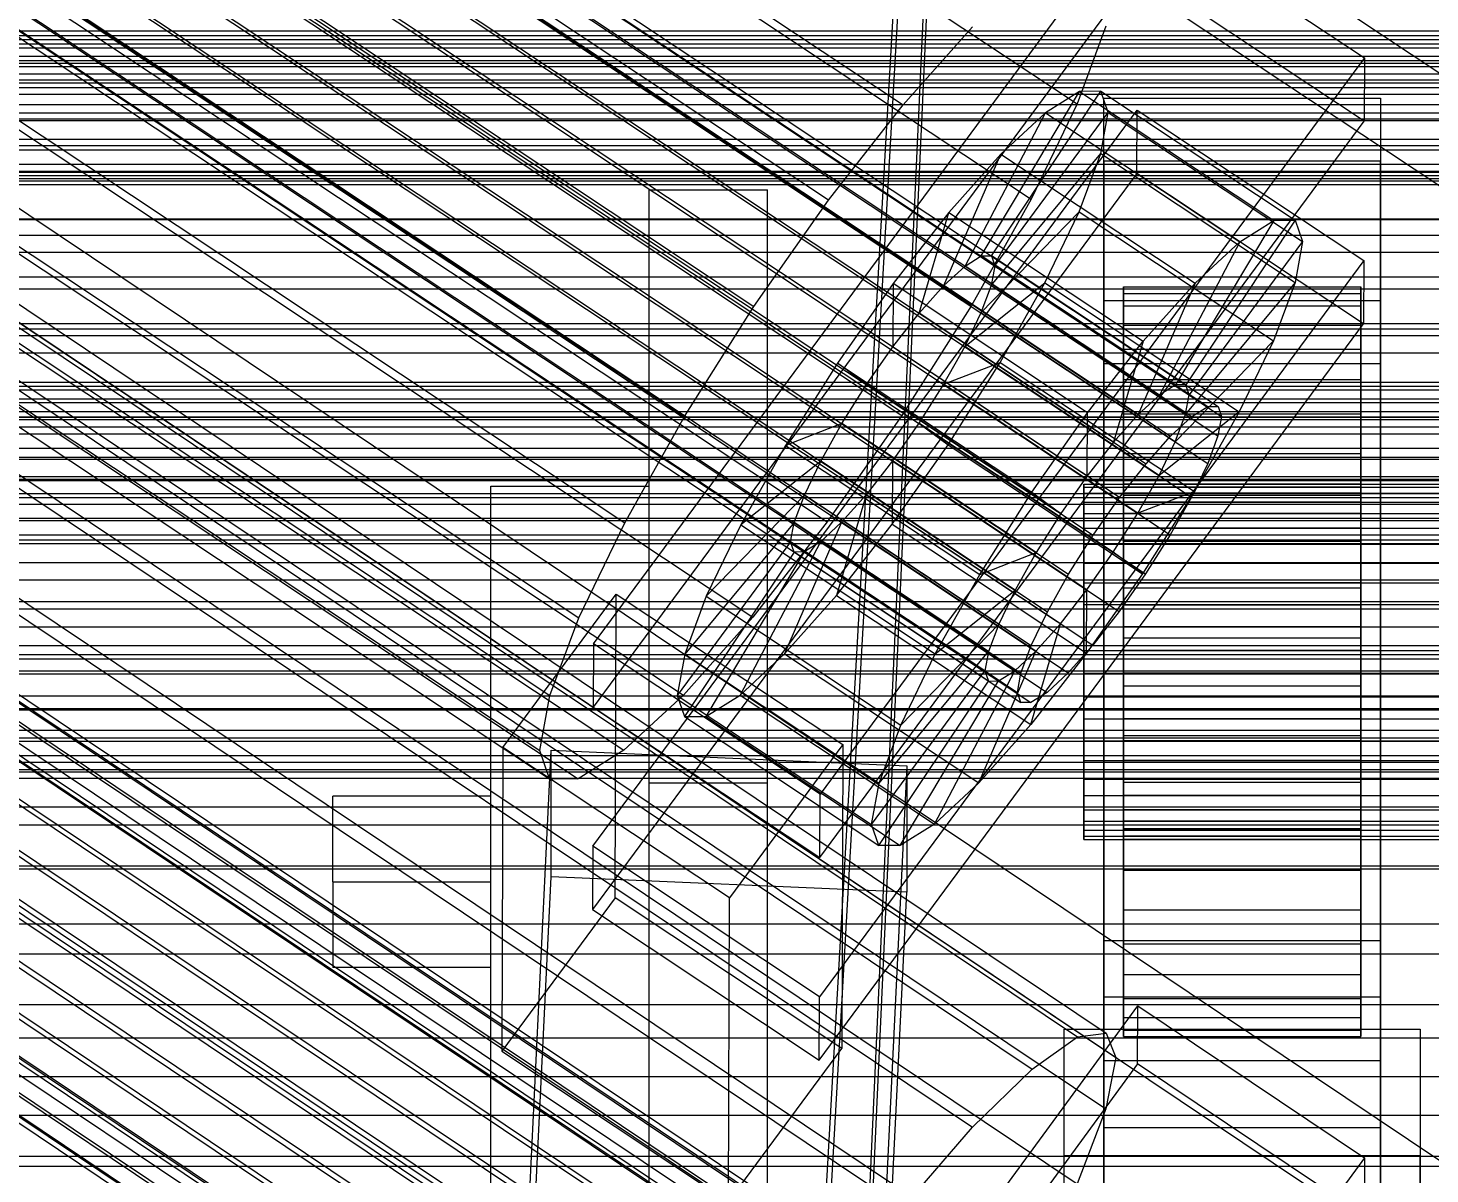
# Model space of a CAD drawing. Header units: millimetres. Extents: x -1970 to 34302, y -65268 to 6837.
# Drawn here: x -201.4 to -130.5, y -35108.3 to -35050.3 of the extents above; entities that cross this region are included whole.
import ezdxf

# ---------------------------------------------------------------- set-up
doc = ezdxf.new("R2010")
doc.units = ezdxf.units.MM
for name, color, linetype, lineweight in [('COTAS_P', 1, 'Continuous', 0), ('frontal_C01', 7, 'Continuous', 0), ('frontal_C02', 7, 'Continuous', 0), ('frontal_C07', 7, 'Continuous', 0), ('frontal_mezcladora', 7, 'Continuous', 0), ('frontal_mix-C02', 7, 'Continuous', 0)]:
    doc.layers.add(name, color=color, linetype=linetype, lineweight=lineweight)
doc.dimstyles.new('R19_100', dxfattribs={"dimtxt": 250, "dimasz": 150, "dimexe": 150, "dimexo": 80, "dimgap": 100, "dimtad": 1, "dimtih": 1, "dimtoh": 1, "dimdsep": 46, "dimcen": 0.09, "dimadec": 0, "dimazin": 0, "dimtfac": 1, "dimtdec": 4, "dimtofl": 0, "dimtmove": 0, "dimatfit": 3, "dimfxl": 1, "dimtolj": 1, "dimtzin": 0, "dimarcsym": 0})

# ---------------------------------------------------------------- blocks, each defined once
blk = doc.blocks.new('*D42')
at = {"layer": 'COTAS_P', "color": 0, "lineweight": -2, "transparency": 16777216}
for p, q in [((-724, -34900), (46, -34900)), ((-104, -35850), (-104, -35050)), ((-724, -36000), (46, -36000))]:
    blk.add_line(p, q, dxfattribs=at)
at = {"layer": 'COTAS_P', "color": 0, "transparency": 16777216}
for points in [[(-129, -35050), (-79, -35050), (-104, -34900)], [(-129, -35850), (-79, -35850), (-104, -36000)]]:
    blk.add_solid(points, dxfattribs=at)
at = {"layer": 'Defpoints', "color": 0, "transparency": 16777216}
for p in [(-804, -34900), (-104, -34900), (-804, -36000)]:
    blk.add_point(p, dxfattribs=at)

msp = doc.modelspace()

# ---------------------------------------------------------------- linework, layer by layer
at = {"layer": 'frontal_C01'}
for p, q in [((-355.53, -34927.555), (-141.731, -35069.46)), ((-355.017, -34927.553), (-141.218, -35069.457)), ((-356.348, -34928.068), (-142.549, -35069.973)), ((-354.844, -34928.061), (-141.045, -35069.965)), ((-357.415, -34929.056), (-143.617, -35070.961)), ((-355.022, -34929.044), (-141.224, -35070.949)), ((-358.659, -34930.452), (-144.861, -35072.357)), ((-355.541, -34930.437), (-141.742, -35072.341)), ((-341.461, -34931.874), (-157.152, -35054.205)), ((-332.659, -34931.83), (-148.35, -35054.162)), ((-146.196, -35074.066), (-359.995, -34932.161)), ((-356.363, -34932.143), (-142.565, -35074.048)), ((-361.332, -34934.067), (-147.533, -35075.971)), ((-357.434, -34934.047), (-143.635, -35075.952)), ((-362.578, -34936.039), (-148.779, -35077.943)), ((-358.68, -34936.019), (-144.881, -35077.924)), ((-160.922, -35059.028), (-345.231, -34936.697)), ((-334.981, -34936.646), (-150.672, -35058.977)), ((-363.648, -34937.943), (-149.85, -35079.847)), ((-360.017, -34937.925), (-146.218, -35079.829)), ((-364.471, -34939.649), (-150.672, -35081.553)), ((-361.352, -34939.634), (-147.554, -35081.538)), ((-364.989, -34941.042), (-151.191, -35082.946)), ((-362.596, -34941.03), (-148.798, -35082.934)), ((-365.168, -34942.025), (-151.369, -35083.93)), ((-364.995, -34942.533), (-151.196, -35084.438)), ((-364.482, -34942.531), (-150.683, -35084.435)), ((-363.664, -34942.018), (-149.865, -35083.922)), ((-349.002, -34942.074), (-164.693, -35064.406)), ((-338.003, -34942.02), (-153.694, -35064.351)), ((-352.519, -34947.639), (-168.21, -35069.971)), ((-341.52, -34947.585), (-157.211, -35069.916)), ((-355.541, -34953.013), (-171.232, -35075.344)), ((-345.291, -34952.962), (-160.982, -35075.293)), ((-357.863, -34957.829), (-173.554, -35080.16)), ((-349.061, -34957.785), (-164.752, -35080.116)), ((-359.326, -34961.759), (-175.016, -35084.09)), ((-352.572, -34961.725), (-168.263, -35084.057)), ((-359.83, -34964.535), (-175.521, -35086.867)), ((-355.584, -34964.514), (-171.275, -35086.845)), ((-359.341, -34965.968), (-175.032, -35088.3)), ((-357.893, -34965.961), (-173.584, -35088.293)), ((-130, -35052.625), (-228.298, -34987.381)), ((-228.298, -34993.069), (-130, -35058.312)), ((-172.809, -35081.464), (-145.277, -35044.225)), ((-145.277, -35044.225), (-133.809, -35051.836)), ((-145.289, -35047.426), (-172.821, -35084.665)), ((-133.821, -35055.038), (-145.289, -35047.426)), ((-157.152, -35054.205), (-153.641, -35050.265)), ((-146.887, -35050.232), (-148.35, -35054.162)), ((-133.809, -35051.836), (-161.341, -35089.075)), ((-133.809, -35051.836), (-133.821, -35055.038)), ((-153.199, -35061.848), (-148.226, -35053.528)), ((-152.686, -35061.845), (-147.143, -35053.523)), ((-148.226, -35053.528), (-149.953, -35054.611)), ((-147.143, -35053.523), (-148.226, -35053.528)), ((-148.226, -35053.528), (-138.396, -35060.053)), ((-147.143, -35053.523), (-137.313, -35060.047)), ((-146.777, -35054.595), (-147.143, -35053.523)), ((-147, -35057.064), (-147, -35053.862)), ((-147, -35053.862), (-133, -35053.862)), ((-147, -35099.336), (-147, -35053.862)), ((-133, -35053.862), (-133, -35057.064)), ((-133, -35053.862), (-133, -35099.336)), ((-172.847, -35091.709), (-145.315, -35054.47)), ((-160.922, -35059.028), (-157.152, -35054.205)), ((-154.017, -35062.361), (-149.953, -35054.611)), ((-152.513, -35062.353), (-146.777, -35054.595)), ((-149.953, -35054.611), (-152.207, -35056.697)), ((-148.35, -35054.162), (-150.672, -35058.977)), ((-149.953, -35054.611), (-140.123, -35061.135)), ((-147.155, -35056.672), (-146.777, -35054.595)), ((-146.777, -35054.595), (-136.948, -35061.12)), ((-145.327, -35057.672), (-145.315, -35054.47)), ((-145.315, -35054.47), (-133.847, -35062.082)), ((-161.353, -35092.277), (-133.821, -35055.038)), ((-155.085, -35063.349), (-152.207, -35056.697)), ((-152.207, -35056.697), (-154.833, -35059.645)), ((-152.692, -35063.337), (-147.155, -35056.672)), ((-152.207, -35056.697), (-142.377, -35063.221)), ((-148.249, -35059.612), (-147.155, -35056.672)), ((-147.155, -35056.672), (-137.325, -35063.196)), ((-133, -35057.064), (-147, -35057.064)), ((-147, -35057.064), (-147, -35102.537)), ((-133, -35102.537), (-133, -35057.064)), ((-145.327, -35057.672), (-172.859, -35094.911)), ((-133.859, -35065.284), (-145.327, -35057.672)), ((-150.672, -35058.977), (-153.694, -35064.351)), ((-164.693, -35064.406), (-160.922, -35059.028)), ((-154.833, -35059.645), (-157.653, -35063.252)), ((-156.329, -35064.745), (-154.833, -35059.645)), ((-154.833, -35059.645), (-145.003, -35066.169)), ((-153.21, -35064.73), (-148.249, -35059.612)), ((-149.985, -35063.214), (-148.249, -35059.612)), ((-148.249, -35059.612), (-138.419, -35066.136)), ((-138.396, -35060.053), (-143.369, -35068.372)), ((-137.313, -35060.047), (-142.856, -35068.37)), ((-140.123, -35061.135), (-138.396, -35060.053)), ((-138.396, -35060.053), (-137.313, -35060.047)), ((-137.313, -35060.047), (-136.948, -35061.12)), ((-140.123, -35061.135), (-144.188, -35068.885)), ((-136.948, -35061.12), (-142.683, -35068.878)), ((-142.377, -35063.221), (-140.123, -35061.135)), ((-136.948, -35061.12), (-137.325, -35063.196)), ((-133.847, -35062.082), (-161.379, -35099.321)), ((-155.085, -35063.349), (-154.017, -35062.361)), ((-154.017, -35062.361), (-153.199, -35061.848)), ((-144.188, -35068.885), (-154.017, -35062.361)), ((-153.199, -35061.848), (-152.686, -35061.845)), ((-143.369, -35068.372), (-153.199, -35061.848)), ((-152.513, -35062.353), (-152.692, -35063.337)), ((-142.856, -35068.37), (-152.686, -35061.845)), ((-152.686, -35061.845), (-152.513, -35062.353)), ((-142.683, -35068.878), (-152.513, -35062.353)), ((-133.847, -35062.082), (-133.859, -35065.284)), ((-157.653, -35063.252), (-160.474, -35067.275)), ((-157.653, -35063.252), (-157.665, -35066.454)), ((-147.823, -35069.777), (-157.653, -35063.252)), ((-154.033, -35066.436), (-149.985, -35063.214)), ((-152.246, -35067.234), (-149.985, -35063.214)), ((-149.985, -35063.214), (-140.156, -35069.738)), ((-142.377, -35063.221), (-145.255, -35069.873)), ((-145.003, -35066.169), (-142.377, -35063.221)), ((-137.325, -35063.196), (-142.862, -35069.861)), ((-137.325, -35063.196), (-138.419, -35066.136)), ((-156.329, -35064.745), (-155.085, -35063.349)), ((-145.255, -35069.873), (-155.085, -35063.349)), ((-152.692, -35063.337), (-153.21, -35064.73)), ((-142.862, -35069.861), (-152.692, -35063.337)), ((-146, -35073.394), (-146, -35063.414)), ((-146, -35063.414), (-146, -35063.745)), ((-146, -35063.414), (-134, -35063.414)), ((-146, -35064.375), (-146, -35063.414)), ((-146, -35073.55), (-146, -35063.745)), ((-146, -35063.745), (-146, -35065.346)), ((-146, -35063.745), (-134, -35063.745)), ((-134, -35063.745), (-134, -35063.414)), ((-134, -35063.414), (-134, -35073.394)), ((-134, -35063.414), (-134, -35064.375)), ((-134, -35065.346), (-134, -35063.745)), ((-134, -35063.745), (-134, -35073.55)), ((-168.21, -35069.971), (-164.693, -35064.406)), ((-153.694, -35064.351), (-157.211, -35069.916)), ((-147, -35067.31), (-147, -35064.108)), ((-147, -35064.108), (-133, -35064.108)), ((-147, -35109.581), (-147, -35064.108)), ((-146, -35073.849), (-146, -35064.375)), ((-146, -35064.375), (-134, -35064.375)), ((-146, -35066.563), (-146, -35064.375)), ((-134, -35064.375), (-134, -35073.849)), ((-134, -35064.375), (-134, -35066.563)), ((-133, -35064.108), (-133, -35067.31)), ((-133, -35064.108), (-133, -35109.581)), ((-161.391, -35102.523), (-133.859, -35065.284)), ((-157.665, -35066.454), (-156.329, -35064.745)), ((-146.499, -35071.269), (-156.329, -35064.745)), ((-153.21, -35064.73), (-154.033, -35066.436)), ((-143.38, -35071.254), (-153.21, -35064.73)), ((-146, -35074.309), (-146, -35065.346)), ((-146, -35065.346), (-146, -35068.107)), ((-146, -35065.346), (-134, -35065.346)), ((-134, -35068.107), (-134, -35065.346)), ((-134, -35065.346), (-134, -35074.309)), ((-159.001, -35068.359), (-157.665, -35066.454)), ((-157.665, -35066.454), (-147.835, -35072.978)), ((-154.033, -35066.436), (-155.103, -35068.34)), ((-144.203, -35072.96), (-154.033, -35066.436)), ((-147.823, -35069.777), (-145.003, -35066.169)), ((-145.003, -35066.169), (-146.499, -35071.269)), ((-146, -35074.885), (-146, -35066.563)), ((-146, -35066.563), (-134, -35066.563)), ((-146, -35069.829), (-146, -35066.563)), ((-138.419, -35066.136), (-143.38, -35071.254)), ((-138.419, -35066.136), (-140.156, -35069.738)), ((-134, -35066.563), (-134, -35074.885)), ((-134, -35066.563), (-134, -35069.829)), ((-160.474, -35067.275), (-163.105, -35071.438)), ((-159.001, -35068.359), (-160.474, -35067.275)), ((-160.474, -35067.275), (-150.644, -35073.799)), ((-155.103, -35068.34), (-152.246, -35067.234)), ((-154.877, -35071.397), (-152.246, -35067.234)), ((-152.246, -35067.234), (-142.416, -35073.758)), ((-133, -35067.31), (-147, -35067.31)), ((-147, -35067.31), (-147, -35112.783)), ((-133, -35112.783), (-133, -35067.31)), ((-146, -35075.617), (-146, -35068.107)), ((-146, -35068.107), (-146, -35071.84)), ((-146, -35068.107), (-134, -35068.107)), ((-134, -35071.84), (-134, -35068.107)), ((-134, -35068.107), (-134, -35075.617)), ((-160.247, -35070.331), (-159.001, -35068.359)), ((-149.171, -35074.884), (-159.001, -35068.359)), ((-155.103, -35068.34), (-156.35, -35070.312)), ((-145.274, -35074.864), (-155.103, -35068.34)), ((-144.188, -35068.885), (-145.255, -35069.873)), ((-143.369, -35068.372), (-144.188, -35068.885)), ((-142.856, -35068.37), (-143.369, -35068.372)), ((-142.862, -35069.861), (-142.683, -35068.878)), ((-142.683, -35068.878), (-142.856, -35068.37)), ((-142.549, -35069.973), (-141.731, -35069.46)), ((-141.731, -35069.46), (-141.218, -35069.457)), ((-141.218, -35069.457), (-141.045, -35069.965)), ((-171.232, -35075.344), (-168.21, -35069.971)), ((-160.247, -35070.331), (-163.105, -35071.438)), ((-161.318, -35072.235), (-160.247, -35070.331)), ((-157.211, -35069.916), (-160.982, -35075.293)), ((-150.417, -35076.856), (-160.247, -35070.331)), ((-156.35, -35070.312), (-157.686, -35072.217)), ((-156.35, -35070.312), (-154.877, -35071.397)), ((-146.52, -35076.836), (-156.35, -35070.312)), ((-150.644, -35073.799), (-147.823, -35069.777)), ((-147.835, -35072.978), (-147.823, -35069.777)), ((-145.255, -35069.873), (-146.499, -35071.269)), ((-146, -35076.432), (-146, -35069.829)), ((-146, -35069.829), (-134, -35069.829)), ((-146, -35073.949), (-146, -35069.829)), ((-140.156, -35069.738), (-144.203, -35072.96)), ((-143.617, -35070.961), (-142.549, -35069.973)), ((-143.38, -35071.254), (-142.862, -35069.861)), ((-140.156, -35069.738), (-142.416, -35073.758)), ((-141.045, -35069.965), (-141.224, -35070.949)), ((-134, -35069.829), (-134, -35076.432)), ((-134, -35069.829), (-134, -35073.949)), ((-144.861, -35072.357), (-143.617, -35070.961)), ((-141.224, -35070.949), (-141.742, -35072.341)), ((-163.105, -35071.438), (-165.365, -35075.457)), ((-163.105, -35071.438), (-153.275, -35077.962)), ((-157.698, -35075.419), (-154.877, -35071.397)), ((-154.877, -35071.397), (-145.047, -35077.921)), ((-146.499, -35071.269), (-147.835, -35072.978)), ((-144.203, -35072.96), (-143.38, -35071.254)), ((-161.318, -35072.235), (-165.365, -35075.457)), ((-162.14, -35073.942), (-161.318, -35072.235)), ((-151.488, -35078.76), (-161.318, -35072.235)), ((-157.686, -35072.217), (-159.022, -35073.926)), ((-157.686, -35072.217), (-157.698, -35075.419)), ((-147.856, -35078.742), (-157.686, -35072.217)), ((-146.196, -35074.066), (-144.861, -35072.357)), ((-146, -35077.385), (-146, -35071.84)), ((-146, -35071.84), (-146, -35076.292)), ((-146, -35071.84), (-134, -35071.84)), ((-141.742, -35072.341), (-142.565, -35074.048)), ((-134, -35076.292), (-134, -35071.84)), ((-134, -35071.84), (-134, -35077.385)), ((-147.835, -35072.978), (-149.171, -35074.884)), ((-145.274, -35074.864), (-144.203, -35072.96)), ((-153.275, -35077.962), (-150.644, -35073.799)), ((-150.644, -35073.799), (-149.171, -35074.884)), ((-148, -35073.849), (-148, -35073.394)), ((-148, -35073.394), (-148, -35073.55)), ((-148, -35073.394), (148, -35073.394)), ((-148, -35073.55), (-148, -35074.309)), ((-148, -35073.55), (148, -35073.55)), ((-148, -35074.885), (-148, -35073.849)), ((-148, -35073.849), (148, -35073.849)), ((-146, -35073.55), (-146, -35073.394)), ((-134, -35073.394), (-146, -35073.394)), ((-146, -35073.394), (-146, -35073.849)), ((-146, -35074.309), (-146, -35073.55)), ((-134, -35073.55), (-146, -35073.55)), ((-134, -35073.849), (-146, -35073.849)), ((-146, -35073.849), (-146, -35074.885)), ((-142.416, -35073.758), (-145.274, -35074.864)), ((-142.416, -35073.758), (-145.047, -35077.921)), ((-134, -35073.394), (-134, -35073.55)), ((-134, -35073.849), (-134, -35073.394)), ((-134, -35073.55), (-134, -35074.309)), ((-134, -35074.885), (-134, -35073.849)), ((-162.14, -35073.942), (-167.102, -35079.06)), ((-162.659, -35075.334), (-162.14, -35073.942)), ((-152.311, -35080.466), (-162.14, -35073.942)), ((-159.022, -35073.926), (-160.518, -35079.027)), ((-159.022, -35073.926), (-160.266, -35075.322)), ((-149.192, -35080.451), (-159.022, -35073.926)), ((-148, -35074.309), (-148, -35075.617)), ((-148, -35074.309), (148, -35074.309)), ((-147.533, -35075.971), (-146.196, -35074.066)), ((-146, -35078.384), (-146, -35073.949)), ((-146, -35073.949), (-134, -35073.949)), ((-146, -35078.644), (-146, -35073.949)), ((-146, -35075.617), (-146, -35074.309)), ((-134, -35074.309), (-146, -35074.309)), ((-142.565, -35074.048), (-143.635, -35075.952)), ((-134, -35073.949), (-134, -35078.384)), ((-134, -35073.949), (-134, -35078.644)), ((-134, -35074.309), (-134, -35075.617)), ((-160.982, -35075.293), (-164.752, -35080.116)), ((-149.171, -35074.884), (-150.417, -35076.856)), ((-148, -35076.432), (-148, -35074.885)), ((-148, -35074.885), (148, -35074.885)), ((-146.52, -35076.836), (-145.274, -35074.864)), ((-134, -35074.885), (-146, -35074.885)), ((-146, -35074.885), (-146, -35076.432)), ((-134, -35076.432), (-134, -35074.885)), ((-173.554, -35080.16), (-171.232, -35075.344)), ((-162.659, -35075.334), (-168.196, -35081.999)), ((-165.365, -35075.457), (-167.102, -35079.06)), ((-165.365, -35075.457), (-155.535, -35081.982)), ((-160.266, -35075.322), (-163.144, -35081.974)), ((-162.837, -35076.318), (-162.659, -35075.334)), ((-152.829, -35081.859), (-162.659, -35075.334)), ((-160.266, -35075.322), (-161.333, -35076.31)), ((-160.518, -35079.027), (-157.698, -35075.419)), ((-150.436, -35081.847), (-160.266, -35075.322)), ((-157.698, -35075.419), (-147.868, -35081.943)), ((-148.779, -35077.943), (-147.533, -35075.971)), ((-148, -35075.617), (-148, -35077.385)), ((-148, -35075.617), (148, -35075.617)), ((-146, -35077.385), (-146, -35075.617)), ((-134, -35075.617), (-146, -35075.617)), ((-143.635, -35075.952), (-144.881, -35077.924)), ((-134, -35075.617), (-134, -35077.385)), ((-162.837, -35076.318), (-168.573, -35084.076)), ((-161.333, -35076.31), (-165.397, -35084.06)), ((-162.664, -35076.826), (-162.837, -35076.318)), ((-153.008, -35082.842), (-162.837, -35076.318)), ((-161.333, -35076.31), (-162.151, -35076.823)), ((-151.503, -35082.835), (-161.333, -35076.31)), ((-148, -35078.384), (-148, -35076.432)), ((-148, -35076.432), (148, -35076.432)), ((-146, -35076.292), (-146, -35079.494)), ((-134, -35076.292), (-146, -35076.292)), ((-146, -35076.292), (-146, -35081.158)), ((-134, -35076.432), (-146, -35076.432)), ((-146, -35076.432), (-146, -35078.384)), ((-134, -35079.494), (-134, -35076.292)), ((-134, -35081.158), (-134, -35076.292)), ((-134, -35078.384), (-134, -35076.432)), ((-162.664, -35076.826), (-168.208, -35085.148)), ((-162.151, -35076.823), (-167.125, -35085.143)), ((-162.151, -35076.823), (-162.664, -35076.826)), ((-152.835, -35083.35), (-162.664, -35076.826)), ((-152.321, -35083.348), (-162.151, -35076.823)), ((-153.275, -35077.962), (-150.417, -35076.856)), ((-150.417, -35076.856), (-151.488, -35078.76)), ((-148, -35077.385), (-148, -35079.494)), ((-148, -35077.385), (148, -35077.385)), ((-147.856, -35078.742), (-146.52, -35076.836)), ((-145.047, -35077.921), (-146.52, -35076.836)), ((-146, -35079.494), (-146, -35077.385)), ((-134, -35077.385), (-146, -35077.385)), ((-134, -35077.385), (-134, -35079.494)), ((-155.535, -35081.982), (-153.275, -35077.962)), ((-149.85, -35079.847), (-148.779, -35077.943)), ((-145.047, -35077.921), (-147.868, -35081.943)), ((-144.881, -35077.924), (-146.218, -35079.829)), ((-155.535, -35081.982), (-151.488, -35078.76)), ((-151.488, -35078.76), (-152.311, -35080.466)), ((-149.192, -35080.451), (-147.856, -35078.742)), ((-148, -35080.608), (-148, -35078.384)), ((-148, -35078.384), (148, -35078.384)), ((-147.868, -35081.943), (-147.856, -35078.742)), ((-134, -35078.384), (-146, -35078.384)), ((-146, -35078.384), (-146, -35080.608)), ((-146, -35080.608), (-146, -35078.644)), ((-146, -35078.644), (-134, -35078.644)), ((-146, -35083.593), (-146, -35078.644)), ((-134, -35080.608), (-134, -35078.384)), ((-134, -35078.644), (-134, -35080.608)), ((-134, -35078.644), (-134, -35083.593)), ((-177.394, -35086.71), (-171.658, -35078.951)), ((-171.715, -35094.32), (-171.658, -35078.951)), ((-171.658, -35078.951), (-160.19, -35086.563)), ((-167.102, -35079.06), (-168.196, -35081.999)), ((-167.102, -35079.06), (-157.272, -35085.584)), ((-163.144, -35081.974), (-160.518, -35079.027)), ((-160.518, -35079.027), (-150.688, -35085.551)), ((-148, -35079.494), (-148, -35081.799)), ((148, -35079.494), (-148, -35079.494)), ((-146, -35079.494), (-134, -35079.494)), ((-146, -35081.799), (-146, -35079.494)), ((-134, -35079.494), (-134, -35081.799)), ((-175.016, -35084.09), (-173.554, -35080.16)), ((-164.752, -35080.116), (-168.263, -35084.057)), ((-150.672, -35081.553), (-149.85, -35079.847)), ((-146.218, -35079.829), (-147.554, -35081.538)), ((-157.272, -35085.584), (-152.311, -35080.466)), ((-152.311, -35080.466), (-152.829, -35081.859)), ((-150.688, -35085.551), (-149.192, -35080.451)), ((-150.436, -35081.847), (-149.192, -35080.451)), ((-148, -35082.952), (-148, -35080.608)), ((-148, -35080.608), (148, -35080.608)), ((-134, -35080.608), (-146, -35080.608)), ((-146, -35080.608), (-146, -35082.952)), ((-134, -35082.952), (-134, -35080.608)), ((-172.809, -35081.464), (-172.821, -35084.665)), ((-161.341, -35089.075), (-172.809, -35081.464)), ((-151.191, -35082.946), (-150.672, -35081.553)), ((-147.554, -35081.538), (-148.798, -35082.934)), ((-146, -35081.799), (-146, -35081.158)), ((-146, -35081.158), (-146, -35086.107)), ((-146, -35081.158), (-134, -35081.158)), ((-134, -35086.107), (-134, -35081.158)), ((-134, -35081.158), (-134, -35081.799)), ((-168.196, -35081.999), (-168.573, -35084.076)), ((-168.196, -35081.999), (-158.366, -35088.524)), ((-165.397, -35084.06), (-163.144, -35081.974)), ((-163.144, -35081.974), (-153.314, -35088.499)), ((-158.366, -35088.524), (-152.829, -35081.859)), ((-157.272, -35085.584), (-155.535, -35081.982)), ((-153.314, -35088.499), (-150.436, -35081.847)), ((-152.829, -35081.859), (-153.008, -35082.842)), ((-151.503, -35082.835), (-150.436, -35081.847)), ((-147.868, -35081.943), (-150.688, -35085.551)), ((-148, -35081.799), (-148, -35084.143)), ((-148, -35081.799), (148, -35081.799)), ((-146, -35084.143), (-146, -35081.799)), ((-134, -35081.799), (-146, -35081.799)), ((-134, -35081.799), (-134, -35084.143)), ((-158.743, -35090.6), (-153.008, -35082.842)), ((-155.567, -35090.585), (-151.503, -35082.835)), ((-153.008, -35082.842), (-152.835, -35083.35)), ((-152.321, -35083.348), (-151.503, -35082.835)), ((-151.369, -35083.93), (-151.191, -35082.946)), ((-148.798, -35082.934), (-149.865, -35083.922)), ((-148, -35085.257), (-148, -35082.952)), ((-148, -35082.952), (148, -35082.952)), ((-146, -35082.952), (-146, -35083.593)), ((-134, -35082.952), (-146, -35082.952)), ((-146, -35082.952), (-146, -35085.257)), ((-134, -35083.593), (-134, -35082.952)), ((-134, -35085.257), (-134, -35082.952)), ((-158.378, -35091.673), (-152.835, -35083.35)), ((-157.295, -35091.667), (-152.321, -35083.348)), ((-152.835, -35083.35), (-152.321, -35083.348)), ((-146, -35083.593), (-134, -35083.593)), ((-146, -35088.459), (-146, -35083.593)), ((-134, -35083.593), (-134, -35088.459)), ((-175.521, -35086.867), (-175.016, -35084.09)), ((-168.263, -35084.057), (-171.275, -35086.845)), ((-168.573, -35084.076), (-168.208, -35085.148)), ((-168.573, -35084.076), (-158.743, -35090.6)), ((-167.125, -35085.143), (-165.397, -35084.06)), ((-165.397, -35084.06), (-155.567, -35090.585)), ((-151.196, -35084.438), (-151.369, -35083.93)), ((-150.683, -35084.435), (-151.196, -35084.438)), ((-149.865, -35083.922), (-150.683, -35084.435)), ((-148, -35084.143), (-148, -35086.367)), ((-148, -35084.143), (148, -35084.143)), ((-146, -35086.367), (-146, -35084.143)), ((-146, -35084.143), (-146, -35086.107)), ((-134, -35084.143), (-146, -35084.143)), ((-134, -35086.107), (-134, -35084.143)), ((-134, -35084.143), (-134, -35086.367)), ((-172.821, -35084.665), (-161.353, -35092.277)), ((-168.208, -35085.148), (-167.125, -35085.143)), ((-168.208, -35085.148), (-158.378, -35091.673)), ((-167.125, -35085.143), (-157.295, -35091.667)), ((-158.366, -35088.524), (-157.272, -35085.584)), ((-150.688, -35085.551), (-153.314, -35088.499)), ((-148, -35087.365), (-148, -35085.257)), ((-148, -35085.257), (148, -35085.257)), ((-146, -35085.257), (-146, -35088.459)), ((-134, -35085.257), (-146, -35085.257)), ((-146, -35085.257), (-146, -35087.365)), ((-134, -35088.459), (-134, -35085.257)), ((-134, -35087.365), (-134, -35085.257)), ((-160.19, -35086.563), (-165.926, -35094.321)), ((-160.19, -35086.563), (-160.247, -35101.932)), ((-148, -35086.367), (-148, -35088.318)), ((-148, -35086.367), (148, -35086.367)), ((-146, -35086.107), (-146, -35090.801)), ((-146, -35086.107), (-134, -35086.107)), ((-146, -35088.318), (-146, -35086.367)), ((-146, -35086.367), (-146, -35090.801)), ((-134, -35086.367), (-146, -35086.367)), ((-134, -35090.801), (-134, -35086.107)), ((-134, -35090.801), (-134, -35086.367)), ((-134, -35086.367), (-134, -35088.318)), ((-177.811, -35145.665), (-174.943, -35086.846)), ((-177.394, -35086.71), (-177.451, -35102.078)), ((-165.926, -35094.321), (-177.394, -35086.71)), ((-175.032, -35088.3), (-175.521, -35086.867)), ((-174.943, -35093.25), (-174.943, -35086.846)), ((-174.943, -35086.846), (-156.962, -35087.633)), ((-171.275, -35086.845), (-173.584, -35088.293)), ((-148, -35089.134), (-148, -35087.365)), ((-148, -35087.365), (148, -35087.365)), ((-146, -35087.365), (-146, -35092.91)), ((-134, -35087.365), (-146, -35087.365)), ((-146, -35087.365), (-146, -35089.134)), ((-134, -35092.91), (-134, -35087.365)), ((-134, -35089.134), (-134, -35087.365)), ((-156.962, -35087.633), (-159.83, -35146.452)), ((-156.962, -35087.633), (-156.962, -35094.037)), ((-173.584, -35088.293), (-175.032, -35088.3)), ((-158.743, -35090.6), (-158.366, -35088.524)), ((-153.314, -35088.499), (-155.567, -35090.585)), ((-148, -35088.318), (-148, -35089.865)), ((-148, -35088.318), (148, -35088.318)), ((-146, -35089.865), (-146, -35088.318)), ((-146, -35088.318), (-146, -35094.922)), ((-134, -35088.318), (-146, -35088.318)), ((-146, -35088.459), (-134, -35088.459)), ((-146, -35092.91), (-146, -35088.459)), ((-134, -35094.922), (-134, -35088.318)), ((-134, -35088.318), (-134, -35089.865)), ((-134, -35088.459), (-134, -35092.91)), ((-161.353, -35092.277), (-161.341, -35089.075)), ((-148, -35090.442), (-148, -35089.134)), ((-148, -35089.134), (148, -35089.134)), ((-146, -35089.134), (-146, -35096.643)), ((-134, -35089.134), (-146, -35089.134)), ((-146, -35089.134), (-146, -35090.442)), ((-134, -35096.643), (-134, -35089.134)), ((-134, -35090.442), (-134, -35089.134)), ((-148, -35089.865), (-148, -35090.901)), ((-148, -35089.865), (148, -35089.865)), ((-146, -35090.901), (-146, -35089.865)), ((-146, -35089.865), (-146, -35098.187)), ((-134, -35089.865), (-146, -35089.865)), ((-134, -35098.187), (-134, -35089.865)), ((-134, -35089.865), (-134, -35090.901)), ((-158.378, -35091.673), (-158.743, -35090.6)), ((-155.567, -35090.585), (-157.295, -35091.667)), ((-148, -35091.2), (-148, -35090.442)), ((-148, -35090.442), (148, -35090.442)), ((-148, -35090.901), (-148, -35091.357)), ((-148, -35090.901), (148, -35090.901)), ((-146, -35090.442), (-146, -35099.405)), ((-134, -35090.442), (-146, -35090.442)), ((-146, -35090.442), (-146, -35091.2)), ((-146, -35090.801), (-146, -35094.922)), ((-146, -35090.801), (-134, -35090.801)), ((-146, -35091.357), (-146, -35090.901)), ((-146, -35090.901), (-146, -35100.375)), ((-134, -35090.901), (-146, -35090.901)), ((-134, -35099.405), (-134, -35090.442)), ((-134, -35091.2), (-134, -35090.442)), ((-134, -35094.922), (-134, -35090.801)), ((-134, -35100.375), (-134, -35090.901)), ((-134, -35090.901), (-134, -35091.357)), ((-148, -35091.357), (-148, -35091.2)), ((-148, -35091.2), (148, -35091.2)), ((-148, -35091.357), (148, -35091.357)), ((-146, -35091.2), (-146, -35101.005)), ((-134, -35091.2), (-146, -35091.2)), ((-146, -35091.2), (-146, -35091.357)), ((-146, -35091.357), (-146, -35101.336)), ((-134, -35091.357), (-146, -35091.357)), ((-134, -35101.005), (-134, -35091.2)), ((-134, -35091.357), (-134, -35091.2)), ((-134, -35101.336), (-134, -35091.357)), ((-172.847, -35091.709), (-172.859, -35094.911)), ((-161.379, -35099.321), (-172.847, -35091.709)), ((-157.295, -35091.667), (-158.378, -35091.673)), ((-146, -35092.91), (-134, -35092.91)), ((-146, -35096.643), (-146, -35092.91)), ((-134, -35092.91), (-134, -35096.643)), ((-177.811, -35152.07), (-174.943, -35093.25)), ((-156.962, -35094.037), (-174.943, -35093.25)), ((-171.715, -35094.32), (-177.451, -35102.078)), ((-160.247, -35101.932), (-171.715, -35094.32)), ((-165.983, -35109.69), (-165.926, -35094.321)), ((-159.83, -35152.856), (-156.962, -35094.037)), ((-172.859, -35094.911), (-161.391, -35102.523)), ((-146, -35094.922), (-146, -35098.187)), ((-146, -35094.922), (-134, -35094.922)), ((-134, -35098.187), (-134, -35094.922)), ((-147, -35111.849), (-147, -35096.48)), ((-147, -35096.48), (-133, -35096.48)), ((-147, -35105.954), (-147, -35096.48)), ((-133, -35096.48), (-133, -35111.849)), ((-133, -35096.48), (-133, -35105.954)), ((-146, -35096.643), (-134, -35096.643)), ((-146, -35099.405), (-146, -35096.643)), ((-134, -35096.643), (-134, -35099.405)), ((-146, -35098.187), (-146, -35100.375)), ((-146, -35098.187), (-134, -35098.187)), ((-134, -35100.375), (-134, -35098.187)), ((-161.391, -35102.523), (-161.379, -35099.321)), ((-133, -35099.336), (-147, -35099.336)), ((-147, -35099.336), (-147, -35102.537)), ((-146, -35099.405), (-134, -35099.405)), ((-146, -35101.005), (-146, -35099.405)), ((-134, -35099.405), (-134, -35101.005)), ((-133, -35102.537), (-133, -35099.336)), ((-146, -35100.375), (-146, -35101.336)), ((-146, -35100.375), (-134, -35100.375)), ((-134, -35101.336), (-134, -35100.375)), ((-149, -35107.366), (-149, -35100.963)), ((-149, -35100.963), (-131, -35100.963)), ((-149, -35146.057), (-149, -35100.963)), ((-146, -35101.005), (-134, -35101.005)), ((-146, -35101.336), (-146, -35101.005)), ((-146, -35101.336), (-134, -35101.336)), ((-134, -35101.005), (-134, -35101.336)), ((-131, -35100.963), (-131, -35107.366)), ((-131, -35100.963), (-131, -35146.057)), ((-177.451, -35102.078), (-165.983, -35109.69)), ((-165.983, -35109.69), (-160.247, -35101.932)), ((-147, -35102.537), (-133, -35102.537)), ((-133, -35105.954), (-147, -35105.954)), ((-147, -35105.954), (-147, -35121.322)), ((-133, -35121.322), (-133, -35105.954)), ((-131, -35107.366), (-149, -35107.366)), ((-149, -35152.46), (-149, -35107.366)), ((-131, -35152.46), (-131, -35107.366))]:
    msp.add_line(p, q, dxfattribs=at)
at = {"layer": 'frontal_C02'}
for p, q in [((-332.629, -34977.866), (-148.32, -35101.35)), ((-331.181, -34977.669), (-146.872, -35101.153)), ((-334.938, -34979.49), (-150.629, -35102.974)), ((-330.692, -34978.913), (-146.383, -35102.397)), ((-355.53, -34981.508), (-141.731, -35124.749)), ((-355.017, -34981.438), (-141.218, -35124.679)), ((-331.197, -34981.512), (-146.887, -35104.996)), ((-356.348, -34982.083), (-142.549, -35125.324)), ((-354.844, -34981.879), (-141.045, -35125.12)), ((-357.415, -34983.125), (-143.617, -35126.366)), ((-355.022, -34982.799), (-141.224, -35126.041)), ((-337.95, -34982.43), (-153.641, -35105.914)), ((-355.541, -34984.138), (-141.742, -35127.379)), ((-358.659, -34984.562), (-144.861, -35127.804)), ((-356.363, -34985.803), (-142.565, -35129.044)), ((-332.659, -34985.29), (-148.35, -35108.774)), ((-146.196, -35129.538), (-359.995, -34986.297)), ((-341.461, -34986.487), (-157.152, -35109.971)), ((-357.434, -34987.681), (-143.635, -35130.922)), ((-361.332, -34988.211), (-147.533, -35131.452)), ((-362.578, -34990.174), (-148.779, -35133.415)), ((-358.68, -34989.644), (-144.881, -35132.885)), ((-334.981, -34989.989), (-150.672, -35113.473)), ((-360.017, -34991.558), (-146.218, -35134.799)), ((-160.922, -35114.866), (-345.231, -34991.382)), ((-363.648, -34992.051), (-149.85, -35135.293)), ((-364.471, -34993.716), (-150.672, -35136.958)), ((-361.352, -34993.292), (-147.554, -35136.534)), ((-364.989, -34995.055), (-151.191, -35138.296)), ((-362.596, -34994.73), (-148.798, -35137.971)), ((-363.664, -34995.771), (-149.865, -35139.013)), ((-338.003, -34995.288), (-153.694, -35118.772)), ((-365.168, -34995.976), (-151.369, -35139.217)), ((-364.995, -34996.416), (-151.196, -35139.658)), ((-364.482, -34996.347), (-150.683, -35139.588)), ((-349.002, -34996.784), (-164.693, -35120.268)), ((-341.52, -35000.828), (-157.211, -35124.312)), ((-352.519, -35002.323), (-168.21, -35125.807)), ((-345.291, -35006.229), (-160.982, -35129.713)), ((-130, -35107.617), (-228.298, -35041.759)), ((-228.298, -35047.5), (-130, -35113.358)), ((-440, -35050.468), (440, -35050.468)), ((-440, -35050.911), (440, -35050.911)), ((-311.15, -35051.753), (311.15, -35051.753)), ((-440, -35051.963), (440, -35051.963)), ((-440, -35052.276), (440, -35052.276)), ((-440, -35052.937), (440, -35052.937)), ((-440, -35053.099), (440, -35053.099)), ((-440, -35053.324), (440, -35053.324)), ((-311.15, -35056.257), (311.15, -35056.257)), ((-311.15, -35057.787), (311.15, -35057.787)), ((-311.15, -35061.654), (311.15, -35061.654)), ((-311.15, -35062.904), (311.15, -35062.904)), ((-311.15, -35065.872), (311.15, -35065.872)), ((-311.15, -35066.755), (311.15, -35066.755)), ((-311.15, -35068.621), (311.15, -35068.621)), ((-311.15, -35069.078), (311.15, -35069.078)), ((-311.15, -35069.714), (311.15, -35069.714)), ((-172.809, -35137.378), (-145.277, -35099.785)), ((-145.289, -35102.708), (-145.277, -35099.785)), ((-145.277, -35099.785), (-133.809, -35107.469)), ((-150.629, -35102.974), (-148.32, -35101.35)), ((-148.32, -35101.35), (-146.872, -35101.153)), ((-146.872, -35101.153), (-146.383, -35102.397)), ((-145.289, -35102.708), (-172.821, -35140.301)), ((-146.383, -35102.397), (-146.887, -35104.996)), ((-133.821, -35110.392), (-145.289, -35102.708)), ((-153.641, -35105.914), (-150.629, -35102.974)), ((-146.887, -35104.996), (-148.35, -35108.774)), ((-157.152, -35109.971), (-153.641, -35105.914)), ((-133.809, -35107.469), (-161.341, -35145.062)), ((-133.809, -35107.469), (-133.821, -35110.392))]:
    msp.add_line(p, q, dxfattribs=at)
at = {"layer": 'frontal_C07'}
for p, q in [((-350, -35050.704), (350, -35050.704)), ((350, -35050.912), (-350, -35050.912)), ((-250, -35051.125), (250, -35051.125)), ((350, -35051.338), (-350, -35051.338)), ((-350, -35052.103), (350, -35052.103)), ((-350, -35052.94), (350, -35052.94)), ((-250, -35052.643), (250, -35052.643)), ((-250, -35053.66), (250, -35053.66)), ((-350, -35054.194), (350, -35054.194)), ((-250, -35054.604), (250, -35054.604)), ((-350, -35054.913), (350, -35054.913)), ((-350, -35055), (350, -35055)), ((-350, -35055.937), (350, -35055.937)), ((-350, -35056.488), (350, -35056.488)), ((-350, -35057.212), (350, -35057.212)), ((-350, -35057.559), (350, -35057.559)), ((-350, -35057.934), (350, -35057.934)), ((-350, -35058.052), (350, -35058.052)), ((-250, -35057.608), (250, -35057.608)), ((-250, -35058.245), (250, -35058.245)), ((-250, -35059.97), (250, -35059.97)), ((-250, -35060.801), (250, -35060.801)), ((-250, -35063.51), (250, -35063.51)), ((-250, -35065.26), (250, -35065.26)), ((-250, -35065.538), (250, -35065.538)), ((-250, -35068.236), (250, -35068.236)), ((-250, -35068.429), (250, -35068.429)), ((-250, -35069.263), (0, -35069.263)), ((-268, -35070.008), (268, -35070.008)), ((-268, -35070.126), (268, -35070.126)), ((-250, -35069.985), (250, -35069.985)), ((-268, -35070.501), (268, -35070.501)), ((-268, -35070.847), (268, -35070.847)), ((-268, -35071.572), (268, -35071.572)), ((-268, -35072.123), (268, -35072.123)), ((-250, -35072.029), (250, -35072.029)), ((-268, -35073.147), (268, -35073.147)), ((-250, -35073.007), (250, -35073.007)), ((-268, -35073.866), (268, -35073.866)), ((-250, -35073.21), (250, -35073.21)), ((-250, -35074.065), (250, -35074.065)), ((-250, -35074.399), (250, -35074.399)), ((-268, -35075.12), (268, -35075.12)), ((0, -35075.243), (-250, -35075.243)), ((250, -35075.243), (-250, -35075.243)), ((-268, -35075.957), (268, -35075.957)), ((250, -35076.229), (-250, -35076.229)), ((250, -35076.404), (-250, -35076.404)), ((-268, -35077.356), (268, -35077.356)), ((268, -35078.254), (-268, -35078.254)), ((250, -35079.352), (-250, -35079.352)), ((-268, -35079.703), (268, -35079.703)), ((-268, -35080.601), (268, -35080.601)), ((-250, -35081.553), (250, -35081.553)), ((-268, -35082), (268, -35082)), ((250, -35082.241), (-250, -35082.241)), ((350, -35083.006), (-350, -35083.006)), ((-268, -35082.837), (268, -35082.837)), ((-268, -35084.091), (268, -35084.091)), ((-268, -35084.81), (268, -35084.81)), ((-250, -35084.747), (250, -35084.747)), ((-268, -35085.834), (268, -35085.834)), ((-350, -35086.225), (350, -35086.225)), ((-268, -35086.385), (268, -35086.385)), ((-268, -35087.11), (268, -35087.11)), ((-268, -35087.456), (268, -35087.456)), ((-268, -35087.831), (268, -35087.831)), ((-268, -35087.949), (268, -35087.949)), ((250, -35088.276), (-250, -35088.276)), ((-250, -35089.721), (250, -35089.721)), ((430, -35090.648), (-430, -35090.648)), ((-250, -35092.697), (250, -35092.697)), ((250, -35092.872), (-250, -35092.872)), ((430, -35095.648), (-430, -35095.648)), ((-250, -35097.156), (250, -35097.156)), ((-250, -35099.712), (250, -35099.712)), ((250, -35101.406), (-250, -35101.406)), ((-250, -35103.353), (250, -35103.353)), ((-250, -35105.314), (250, -35105.314)), ((250, -35107.396), (-250, -35107.396)), ((-250, -35107.889), (250, -35107.889))]:
    msp.add_line(p, q, dxfattribs=at)
at = {"layer": 'frontal_mezcladora'}
msp.add_line((-750, -35060), (750, -35060), dxfattribs=at)
at = {"layer": 'frontal_mix-C02'}
for p, q in [((-170, -35266.906), (-150, -34915)), ((-150, -34915), (-170, -35354.097)), ((-150, -34919), (-170, -35270.906)), ((-170, -35358.097), (-150, -34919)), ((-170, -35058.502), (-164, -35058.502)), ((-170, -35238.502), (-170, -35058.502)), ((-170, -35088.502), (-170, -35058.502)), ((-164, -35238.502), (-164, -35058.502)), ((-164, -35088.502), (-164, -35058.502)), ((-178, -35073.502), (-170, -35073.502)), ((-178, -35223.502), (-178, -35073.502)), ((-170, -35223.502), (-170, -35073.502)), ((-170, -35088.502), (-164, -35088.502)), ((-186, -35093.502), (-186, -35089.171)), ((-178, -35089.171), (-186, -35089.171)), ((-178, -35093.502), (-178, -35089.171)), ((-186, -35093.502), (-186, -35097.832)), ((-186, -35093.502), (-178, -35093.502)), ((-178, -35097.832), (-178, -35093.502)), ((-178, -35097.832), (-186, -35097.832))]:
    msp.add_line(p, q, dxfattribs=at)

# ---------------------------------------------------------------- dimensions: what is measured, and where the dimension line sits
at = {"layer": 'COTAS_P'}
dim = msp.add_aligned_dim(p1=(-804, -36000), p2=(-804, -34900), distance=-700, text='<> P', dimstyle='R19_100', dxfattribs=at)
dim.commit()
dim.dimension.update_dxf_attribs({"geometry": '*D42', "text_midpoint": (-104, -35450)})

doc.saveas('drawing.dxf')
